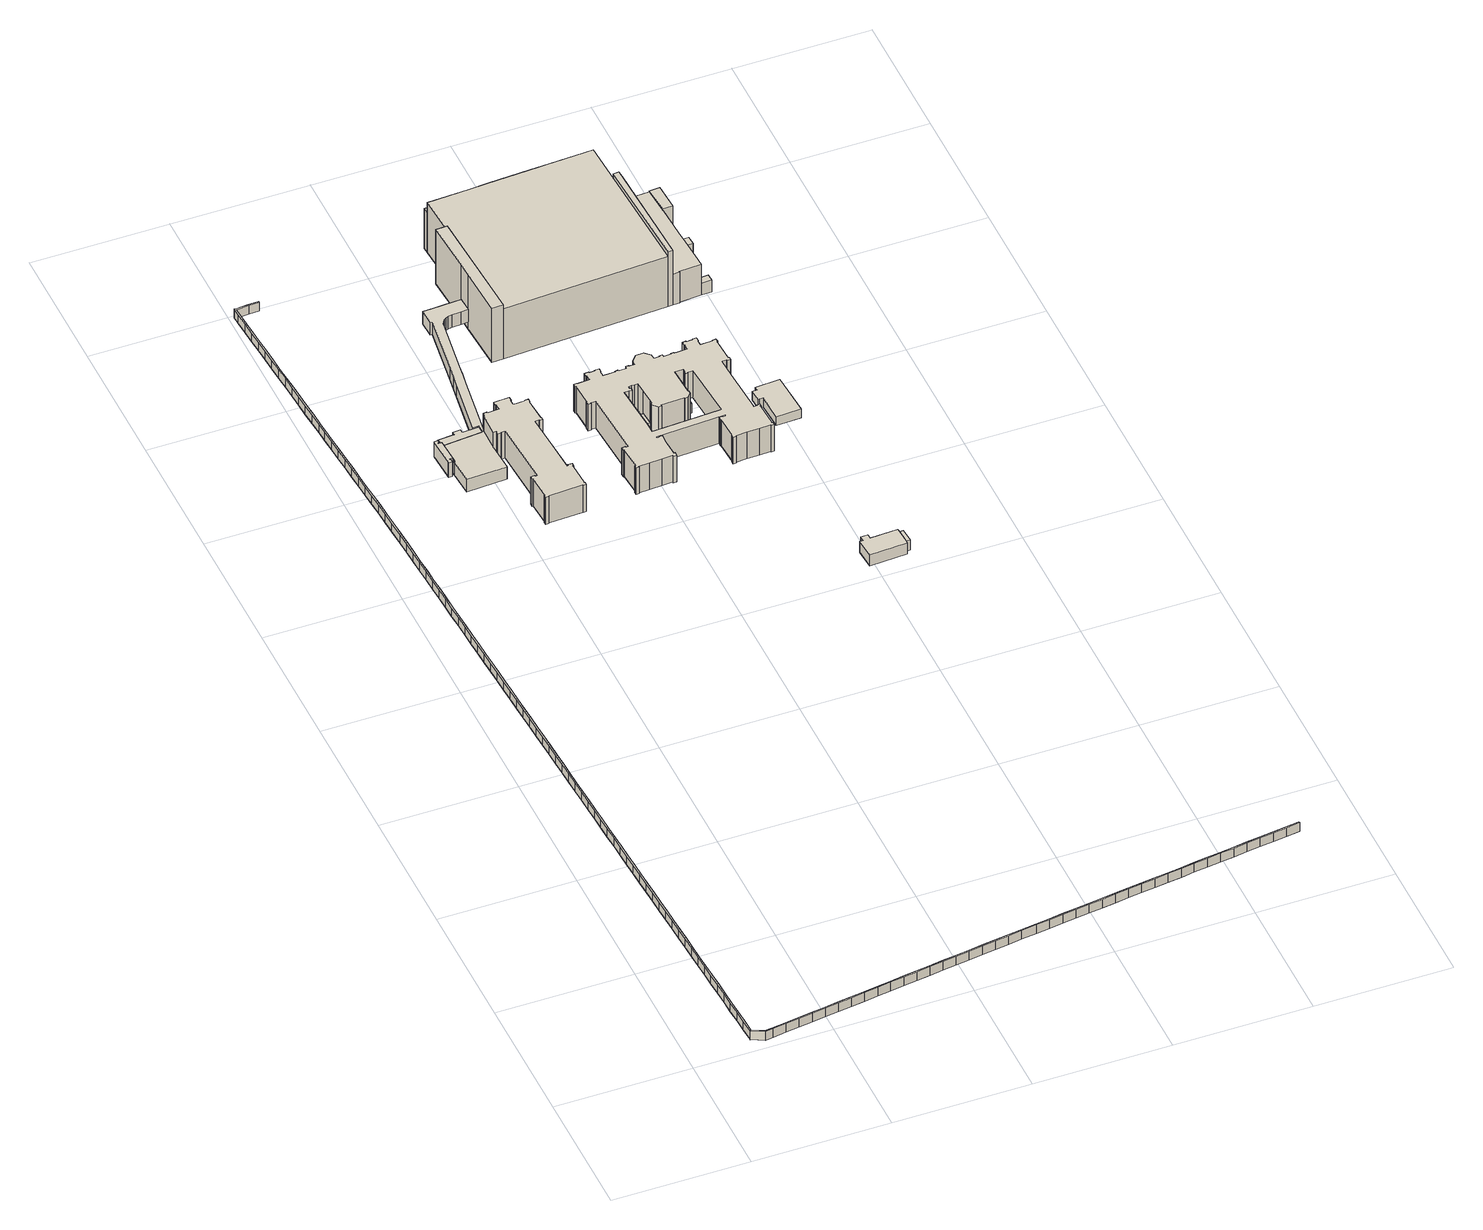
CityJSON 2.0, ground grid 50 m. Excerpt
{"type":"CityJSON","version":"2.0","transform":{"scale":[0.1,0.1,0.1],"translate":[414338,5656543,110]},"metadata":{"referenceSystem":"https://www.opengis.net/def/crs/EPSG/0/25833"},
"CityObjects":{
"building1":{"type":"Building","attributes":{"name":"Universitätsklinikum Carl Gustav Carus Dresden","Gemeindeschluessel":14612000,"Geometrietyp2DReferenz":"3000","function":"31001_3051","roofType":"9999"},"children":["building1-1","building1-2","building1-3"]},
"building1-1":{"type":"BuildingPart","attributes":{"Dachtyp_tdc":"tdcPolyFlatRoof","Dachneigung":0,"QualitaetDacherkennung":76,"Geometrietyp2DReferenz":"3000","measuredHeight":5.43,"roofType":"1000"},"parents":["building1"],"geometry":[{"type":"Solid","lod":"1","boundaries":[[[[0,1,2,3,4,5,6,7,8,9,10,11]],[[12,13,14,15,16,17,18,19,20,21,22,23]],[[11,13,12,0]],[[10,14,13,11]],[[9,15,14,10]],[[8,16,15,9]],[[7,17,16,8]],[[6,18,17,7]],[[5,19,18,6]],[[4,20,19,5]],[[3,21,20,4]],[[2,22,21,3]],[[1,23,22,2]],[[0,12,23,1]]]]}]},
"building1-2":{"type":"BuildingPart","attributes":{"Dachtyp_tdc":"tdcPolyFlatRoof","Dachneigung":0,"QualitaetDacherkennung":74,"Geometrietyp2DReferenz":"3000","measuredHeight":5.5,"roofType":"1000"},"parents":["building1"],"geometry":[{"type":"Solid","lod":"1","boundaries":[[[[24,25,26,27,28,29,30]],[[31,32,13,12,33,34,35]],[[30,32,31,24]],[[29,13,32,30]],[[28,12,13,29]],[[27,33,12,28]],[[26,34,33,27]],[[25,35,34,26]],[[24,31,35,25]]]]}]},
"building1-3":{"type":"BuildingPart","attributes":{"Dachtyp_tdc":"tdcPolyFlatRoof","Dachneigung":0,"QualitaetDacherkennung":5,"Geometrietyp2DReferenz":"3000","measuredHeight":6.52,"roofType":"1000"},"parents":["building1"],"geometry":[{"type":"Solid","lod":"1","boundaries":[[[[36,37,38,39,40,41,42,43,44,45,46,47,48,49,50]],[[51,52,53,54,55,56,57,58,59,60,61,62,63,14,32]],[[50,51,32,36]],[[49,52,51,50]],[[48,53,52,49]],[[47,54,53,48]],[[46,55,54,47]],[[45,56,55,46]],[[44,57,56,45]],[[43,58,57,44]],[[42,59,58,43]],[[41,60,59,42]],[[40,61,60,41]],[[39,62,61,40]],[[38,63,62,39]],[[37,14,63,38]],[[36,32,14,37]]]]}]},
"building2":{"type":"Building","attributes":{"name":"Universitätsklinikum Carl Gustav Carus Dresden","Dachtyp_tdc":"tdcFreeFormRoof","Gemeindeschluessel":14612000,"Dachneigung":44.27,"QualitaetDacherkennung":42,"Geometrietyp2DReferenz":"3000","measuredHeight":16.47,"function":"31001_3051","roofType":"5000"},"geometry":[{"type":"Solid","lod":"1","boundaries":[[[[64,65,66,67,68,69,70,71,72,73,74,75,76,77,78,79,80,81,82,83,84,85,86,87,88,89,90,91,92,93,94,95,96,97,98,99,100,101,102,103,104,105,106,107,108,109,110,111,112,113,114,115]],[[116,117,118,119,120,121,122,123,124,125,126,127,128,129,130,131,132,133,134,135,136,137,138,139,140,141,142,143,144,145,146,147,148,149,150,151,152,153,154,155,156,157,158,159,160,161,162,163,164,165,166,167]],[[115,117,116,64]],[[114,118,117,115]],[[113,119,118,114]],[[112,120,119,113]],[[111,121,120,112]],[[110,122,121,111]],[[109,123,122,110]],[[108,124,123,109]],[[107,125,124,108]],[[106,126,125,107]],[[105,127,126,106]],[[104,128,127,105]],[[103,129,128,104]],[[102,130,129,103]],[[101,131,130,102]],[[100,132,131,101]],[[99,133,132,100]],[[98,134,133,99]],[[97,135,134,98]],[[96,136,135,97]],[[95,137,136,96]],[[94,138,137,95]],[[93,139,138,94]],[[92,140,139,93]],[[91,141,140,92]],[[90,142,141,91]],[[89,143,142,90]],[[88,144,143,89]],[[87,145,144,88]],[[86,146,145,87]],[[85,147,146,86]],[[84,148,147,85]],[[83,149,148,84]],[[82,150,149,83]],[[81,151,150,82]],[[80,152,151,81]],[[79,153,152,80]],[[78,154,153,79]],[[77,155,154,78]],[[76,156,155,77]],[[75,157,156,76]],[[74,158,157,75]],[[73,159,158,74]],[[72,160,159,73]],[[71,161,160,72]],[[70,162,161,71]],[[69,163,162,70]],[[68,164,163,69]],[[67,165,164,68]],[[66,166,165,67]],[[65,167,166,66]],[[64,116,167,65]]]]}]},
"building3":{"type":"Building","attributes":{"name":"Universitätsklinikum Carl Gustav Carus Dresden","Dachtyp_tdc":"tdcPolyFlatRoof","Gemeindeschluessel":14612000,"Dachneigung":0,"QualitaetDacherkennung":81,"Geometrietyp2DReferenz":"3000","measuredHeight":5.57,"function":"31001_3051","roofType":"1000"},"geometry":[{"type":"Solid","lod":"1","boundaries":[[[[168,169,170,171,172,173,174,175,176,177,178,179,180,181,182,183,184,185,186,187,188,189,190,191,192,193,194]],[[195,196,197,198,199,200,201,202,203,204,205,206,207,208,209,210,211,212,213,214,215,216,217,218,219,220,221]],[[194,196,195,168]],[[193,197,196,194]],[[192,198,197,193]],[[191,199,198,192]],[[190,200,199,191]],[[189,201,200,190]],[[188,202,201,189]],[[187,203,202,188]],[[186,204,203,187]],[[185,205,204,186]],[[184,206,205,185]],[[183,207,206,184]],[[182,208,207,183]],[[181,209,208,182]],[[180,210,209,181]],[[179,211,210,180]],[[178,212,211,179]],[[177,213,212,178]],[[176,214,213,177]],[[175,215,214,176]],[[174,216,215,175]],[[173,217,216,174]],[[172,218,217,173]],[[171,219,218,172]],[[170,220,219,171]],[[169,221,220,170]],[[168,195,221,169]]]]}]},
"building4":{"type":"Building","attributes":{"Erfassungsdatum_Objekt":"2022-03-29","BodenHoehe":0,"gemHoehe":0,"BauwerkHoehe":3,"Gemeindeschluessel":"14612000","Geometrietyp2DReferenz":"3000","measuredHeight":3,"function":"51009_1700"},"geometry":[{"type":"Solid","lod":"1","boundaries":[[[[222,223,224,225,226,227,228,229,230,231,232,233,234,235,236,237,238,239,240,241,242,243,244,245,246,247,248,249,250,251,252,253,254,255,256,257,258,259,260,261,262,263,264,265,266,267,268,269,270,271,272,273,274,275,276,277,278,279,280,281,282,283,284,285,286,287,288,289,290,291,292,293,294,295,296,297,298,299,300,301,302,303,304,305,306,307,308,309,310,311,312,313,314,315,316,317,318,319,320,321,322,323,324,325,326,327,328,329,330,331,332,333,334,335,336,337,338,339,340,341,342,343,344,345,346,347,348,349,350,351,352,353,354,355,356,357,358,359,360,361,362,363,364,365,366,367,368,369,370,371,372,373,374,375,376,377,378,379,380,381,382,383,384,385,386,387,388,389,390,391,392,393,394,395,396,397,398,399,400,401]],[[310,309,402,403,404,405,406,407,408,409,410,411]],[[407,406,412,413,414,415,416,417,418,419,420,421,422,423,424,425,426,427,428,429,430,431,432,433,434,435,436,437,438,439,440,441,442,443,444,445,446,447,448,449,450,451,452,453,454,455,456,457,458,459,460,461,462,463,464,465,466,467,468,469,470,471,472,473,474,475]],[[476,477,478,479,480,481,482,483,484,485,486,487,488,489,490,491,492,493,494,495,496,497,498,499,500,501,502,503,504,505,506,507,508,509,510,511,512,513,514,515,516,517,518,519,520,521,522,523,524,525,526,527,528,529,530,531,532,533,534,535,536,537,538,539,540,541,542,543,544,545,546,547,548,549,550,551,552,553,554,555,556,557,558,559,560,561,562,563,564,565,566,567,568,569,570,571,572,573,574,575,576,577,578,579,580,581,582,583,584,585,586,587,588,589,590,591,592,593,594,595,596,597,598,599,600,601,602,603,604,605,606,607,608,609,610,611,612,613,614,615,616,617,618,619,620,621,622,623,624,625,626,627,628,629,630,631,632,633,634,635,636,637,638,639,640,641,642,643,644,645,646,647,648,649,650,651,652,653,654,655]],[[567,656,657,658,659,660,661,662,663,664,665,568]],[[660,666,667,668,669,670,671,672,673,674,675,676,677,678,679,680,681,682,683,684,685,686,687,688,689,690,691,692,693,694,695,696,697,698,699,700,701,702,703,704,705,706,707,708,709,710,711,712,713,714,715,716,717,718,719,720,721,722,723,724,725,726,727,728,729,661]],[[400,477,476,401]],[[399,478,477,400]],[[398,479,478,399]],[[397,480,479,398]],[[396,481,480,397]],[[395,482,481,396]],[[394,483,482,395]],[[393,484,483,394]],[[392,485,484,393]],[[391,486,485,392]],[[390,487,486,391]],[[389,488,487,390]],[[388,489,488,389]],[[387,490,489,388]],[[386,491,490,387]],[[385,492,491,386]],[[384,493,492,385]],[[383,494,493,384]],[[382,495,494,383]],[[381,496,495,382]],[[380,497,496,381]],[[379,498,497,380]],[[378,499,498,379]],[[377,500,499,378]],[[376,501,500,377]],[[375,502,501,376]],[[374,503,502,375]],[[373,504,503,374]],[[372,505,504,373]],[[371,506,505,372]],[[370,507,506,371]],[[369,508,507,370]],[[368,509,508,369]],[[367,510,509,368]],[[366,511,510,367]],[[365,512,511,366]],[[364,513,512,365]],[[363,514,513,364]],[[362,515,514,363]],[[361,516,515,362]],[[360,517,516,361]],[[359,518,517,360]],[[358,519,518,359]],[[357,520,519,358]],[[356,521,520,357]],[[355,522,521,356]],[[354,523,522,355]],[[353,524,523,354]],[[352,525,524,353]],[[351,526,525,352]],[[350,527,526,351]],[[349,528,527,350]],[[348,529,528,349]],[[347,530,529,348]],[[346,531,530,347]],[[345,532,531,346]],[[344,533,532,345]],[[343,534,533,344]],[[342,535,534,343]],[[341,536,535,342]],[[340,537,536,341]],[[339,538,537,340]],[[338,539,538,339]],[[337,540,539,338]],[[336,541,540,337]],[[335,542,541,336]],[[334,543,542,335]],[[333,544,543,334]],[[332,545,544,333]],[[331,546,545,332]],[[330,547,546,331]],[[329,548,547,330]],[[328,549,548,329]],[[327,550,549,328]],[[326,551,550,327]],[[325,552,551,326]],[[324,553,552,325]],[[323,554,553,324]],[[322,555,554,323]],[[321,556,555,322]],[[320,557,556,321]],[[319,558,557,320]],[[318,559,558,319]],[[317,560,559,318]],[[316,561,560,317]],[[315,562,561,316]],[[314,563,562,315]],[[313,564,563,314]],[[312,565,564,313]],[[311,566,565,312]],[[310,567,566,311]],[[308,569,568,309]],[[307,570,569,308]],[[306,571,570,307]],[[305,572,571,306]],[[304,573,572,305]],[[303,574,573,304]],[[302,575,574,303]],[[301,576,575,302]],[[300,577,576,301]],[[299,578,577,300]],[[298,579,578,299]],[[297,580,579,298]],[[296,581,580,297]],[[295,582,581,296]],[[294,583,582,295]],[[293,584,583,294]],[[292,585,584,293]],[[291,586,585,292]],[[290,587,586,291]],[[289,588,587,290]],[[288,589,588,289]],[[287,590,589,288]],[[286,591,590,287]],[[285,592,591,286]],[[284,593,592,285]],[[283,594,593,284]],[[282,595,594,283]],[[281,596,595,282]],[[280,597,596,281]],[[279,598,597,280]],[[278,599,598,279]],[[277,600,599,278]],[[276,601,600,277]],[[275,602,601,276]],[[274,603,602,275]],[[273,604,603,274]],[[272,605,604,273]],[[271,606,605,272]],[[270,607,606,271]],[[269,608,607,270]],[[268,609,608,269]],[[267,610,609,268]],[[266,611,610,267]],[[265,612,611,266]],[[264,613,612,265]],[[263,614,613,264]],[[262,615,614,263]],[[261,616,615,262]],[[260,617,616,261]],[[259,618,617,260]],[[258,619,618,259]],[[257,620,619,258]],[[256,621,620,257]],[[255,622,621,256]],[[254,623,622,255]],[[253,624,623,254]],[[252,625,624,253]],[[251,626,625,252]],[[250,627,626,251]],[[249,628,627,250]],[[248,629,628,249]],[[247,630,629,248]],[[246,631,630,247]],[[245,632,631,246]],[[244,633,632,245]],[[243,634,633,244]],[[242,635,634,243]],[[241,636,635,242]],[[240,637,636,241]],[[239,638,637,240]],[[238,639,638,239]],[[237,640,639,238]],[[236,641,640,237]],[[235,642,641,236]],[[234,643,642,235]],[[233,644,643,234]],[[232,645,644,233]],[[231,646,645,232]],[[230,647,646,231]],[[229,648,647,230]],[[228,649,648,229]],[[227,650,649,228]],[[226,651,650,227]],[[225,652,651,226]],[[224,653,652,225]],[[223,654,653,224]],[[222,655,654,223]],[[401,476,655,222]],[[411,656,567,310]],[[410,657,656,411]],[[409,658,657,410]],[[408,659,658,409]],[[407,660,659,408]],[[405,662,661,406]],[[404,663,662,405]],[[403,664,663,404]],[[402,665,664,403]],[[309,568,665,402]],[[475,666,660,407]],[[474,667,666,475]],[[473,668,667,474]],[[472,669,668,473]],[[471,670,669,472]],[[470,671,670,471]],[[469,672,671,470]],[[468,673,672,469]],[[467,674,673,468]],[[466,675,674,467]],[[465,676,675,466]],[[464,677,676,465]],[[463,678,677,464]],[[462,679,678,463]],[[461,680,679,462]],[[460,681,680,461]],[[459,682,681,460]],[[458,683,682,459]],[[457,684,683,458]],[[456,685,684,457]],[[455,686,685,456]],[[454,687,686,455]],[[453,688,687,454]],[[452,689,688,453]],[[451,690,689,452]],[[450,691,690,451]],[[449,692,691,450]],[[448,693,692,449]],[[447,694,693,448]],[[446,695,694,447]],[[445,696,695,446]],[[444,697,696,445]],[[443,698,697,444]],[[442,699,698,443]],[[441,700,699,442]],[[440,701,700,441]],[[439,702,701,440]],[[438,703,702,439]],[[437,704,703,438]],[[436,705,704,437]],[[435,706,705,436]],[[434,707,706,435]],[[433,708,707,434]],[[432,709,708,433]],[[431,710,709,432]],[[430,711,710,431]],[[429,712,711,430]],[[428,713,712,429]],[[427,714,713,428]],[[426,715,714,427]],[[425,716,715,426]],[[424,717,716,425]],[[423,718,717,424]],[[422,719,718,423]],[[421,720,719,422]],[[420,721,720,421]],[[419,722,721,420]],[[418,723,722,419]],[[417,724,723,418]],[[416,725,724,417]],[[415,726,725,416]],[[414,727,726,415]],[[413,728,727,414]],[[412,729,728,413]],[[406,661,729,412]]]]}]},
"building5":{"type":"Building","attributes":{"name":"Universitätsklinikum Carl Gustav Carus Dresden","Dachtyp_tdc":"tdcPolyFlatRoof","Gemeindeschluessel":14612000,"Dachneigung":17.55,"QualitaetDacherkennung":73,"Geometrietyp2DReferenz":"3000","measuredHeight":2.7,"function":"31001_3051","roofType":"2100"},"geometry":[{"type":"Solid","lod":"1","boundaries":[[[[730,731,732,733,734]],[[735,736,737,738,739]],[[734,736,735,730]],[[733,737,736,734]],[[732,738,737,733]],[[731,739,738,732]],[[730,735,739,731]]]]}]},
"building6":{"type":"Building","attributes":{"name":"Universitätsklinikum Carl Gustav Carus Dresden","Dachtyp_tdc":"tdcFreeFormRoof","Gemeindeschluessel":14612000,"Dachneigung":0,"QualitaetDacherkennung":0,"Geometrietyp2DReferenz":"3000","BezugspunktDach":"2000","measuredHeight":11.7,"function":"31001_3051"},"geometry":[{"type":"Solid","lod":"1","boundaries":[[[[740,741,742,743,744,745,746,747,748,749,750,751,752,753,754,755,756,757,758,759,760,761,762,763,764,765,766,767,768,769,770,771,772,773,774,775,776,777,778,779,780,781,782,783,784,785,786,787,788,789,790,791,792,793,794,795,796,797,798,799,800,801,802,803,804,805,806,807,808,809,810,811,812,813,814,815,816,817,818,819,820,821,822,823,824,825,826,827,828,829,830,831,832,833,834,835,836,837,838,839,840,841,842,843,844,845,846,847,848,849,850,851,852,853,854,855,856,857,858,859,860],[861,862,863,864,865,866,867,868,869,870,871,872,873,874,875,876,877,878,879,880,881,882,883,884,885,886,887,888,889,890,891,892,893,894,895,896,897,898,899]],[[900,901,902,903,904,905,906,907,908,909,910,911,912,913,914,915,916,917,918,919,920,921,922,923,924,925,926,927,928,929,930,931,932,933,934,935,936,937,938,939,940,941,942,943,944,945,946,947,948,949,950,951,952,953,954,955,956,957,958,959,960,961,962,963,964,965,966,967,968,969,970,971,972,973,974,975,976,977,978,979,980,981,982,983,984,985,986,987,988,989,990,991,992,993,994,995,996,997,998,999,1000,1001,1002,1003,1004,1005,1006,1007,1008,1009,1010,1011,1012,1013,1014,1015,1016,1017,1018,1019,1020],[1021,1022,1023,1024,1025,1026,1027,1028,1029,1030,1031,1032,1033,1034,1035,1036,1037,1038,1039,1040,1041,1042,1043,1044,1045,1046,1047,1048,738,737,1049,1050,1051,1052,1053,1054,1055,1056,1057]],[[860,901,900,740]],[[859,902,901,860]],[[858,903,902,859]],[[857,904,903,858]],[[856,905,904,857]],[[855,906,905,856]],[[854,907,906,855]],[[853,908,907,854]],[[852,909,908,853]],[[851,910,909,852]],[[850,911,910,851]],[[849,912,911,850]],[[848,913,912,849]],[[847,914,913,848]],[[846,915,914,847]],[[845,916,915,846]],[[844,917,916,845]],[[843,918,917,844]],[[842,919,918,843]],[[841,920,919,842]],[[840,921,920,841]],[[839,922,921,840]],[[838,923,922,839]],[[837,924,923,838]],[[836,925,924,837]],[[835,926,925,836]],[[834,927,926,835]],[[833,928,927,834]],[[832,929,928,833]],[[831,930,929,832]],[[830,931,930,831]],[[829,932,931,830]],[[828,933,932,829]],[[827,934,933,828]],[[826,935,934,827]],[[825,936,935,826]],[[824,937,936,825]],[[823,938,937,824]],[[822,939,938,823]],[[821,940,939,822]],[[820,941,940,821]],[[819,942,941,820]],[[818,943,942,819]],[[817,944,943,818]],[[816,945,944,817]],[[815,946,945,816]],[[814,947,946,815]],[[813,948,947,814]],[[812,949,948,813]],[[811,950,949,812]],[[810,951,950,811]],[[809,952,951,810]],[[808,953,952,809]],[[807,954,953,808]],[[806,955,954,807]],[[805,956,955,806]],[[804,957,956,805]],[[803,958,957,804]],[[802,959,958,803]],[[801,960,959,802]],[[800,961,960,801]],[[799,962,961,800]],[[798,963,962,799]],[[797,964,963,798]],[[796,965,964,797]],[[795,966,965,796]],[[794,967,966,795]],[[793,968,967,794]],[[792,969,968,793]],[[791,970,969,792]],[[790,971,970,791]],[[789,972,971,790]],[[788,973,972,789]],[[787,974,973,788]],[[786,975,974,787]],[[785,976,975,786]],[[784,977,976,785]],[[783,978,977,784]],[[782,979,978,783]],[[781,980,979,782]],[[780,981,980,781]],[[779,982,981,780]],[[778,983,982,779]],[[777,984,983,778]],[[776,985,984,777]],[[775,986,985,776]],[[774,987,986,775]],[[773,988,987,774]],[[772,989,988,773]],[[771,990,989,772]],[[770,991,990,771]],[[769,992,991,770]],[[768,993,992,769]],[[767,994,993,768]],[[766,995,994,767]],[[765,996,995,766]],[[764,997,996,765]],[[763,998,997,764]],[[762,999,998,763]],[[761,1000,999,762]],[[760,1001,1000,761]],[[759,1002,1001,760]],[[758,1003,1002,759]],[[757,1004,1003,758]],[[756,1005,1004,757]],[[755,1006,1005,756]],[[754,1007,1006,755]],[[753,1008,1007,754]],[[752,1009,1008,753]],[[751,1010,1009,752]],[[750,1011,1010,751]],[[749,1012,1011,750]],[[748,1013,1012,749]],[[747,1014,1013,748]],[[746,1015,1014,747]],[[745,1016,1015,746]],[[744,1017,1016,745]],[[743,1018,1017,744]],[[742,1019,1018,743]],[[741,1020,1019,742]],[[740,900,1020,741]],[[899,1022,1021,861]],[[898,1023,1022,899]],[[897,1024,1023,898]],[[896,1025,1024,897]],[[895,1026,1025,896]],[[894,1027,1026,895]],[[893,1028,1027,894]],[[892,1029,1028,893]],[[891,1030,1029,892]],[[890,1031,1030,891]],[[889,1032,1031,890]],[[888,1033,1032,889]],[[887,1034,1033,888]],[[886,1035,1034,887]],[[885,1036,1035,886]],[[884,1037,1036,885]],[[883,1038,1037,884]],[[882,1039,1038,883]],[[881,1040,1039,882]],[[880,1041,1040,881]],[[879,1042,1041,880]],[[878,1043,1042,879]],[[877,1044,1043,878]],[[876,1045,1044,877]],[[875,1046,1045,876]],[[874,1047,1046,875]],[[873,1048,1047,874]],[[872,738,1048,873]],[[871,737,738,872]],[[870,1049,737,871]],[[869,1050,1049,870]],[[868,1051,1050,869]],[[867,1052,1051,868]],[[866,1053,1052,867]],[[865,1054,1053,866]],[[864,1055,1054,865]],[[863,1056,1055,864]],[[862,1057,1056,863]],[[861,1021,1057,862]]]]}]},
"building7":{"type":"Building","attributes":{"name":"Universitätsklinikum Carl Gustav Carus Dresden","Dachtyp_tdc":"tdcFreeFormRoof","Gemeindeschluessel":14612000,"Dachneigung":50.74,"QualitaetDacherkennung":21,"Geometrietyp2DReferenz":"3000","measuredHeight":5.05,"function":"31001_3051","roofType":"5000"},"geometry":[{"type":"Solid","lod":"1","boundaries":[[[[1058,1059,1060,1061,1062]],[[1035,1063,1064,1065,1036]],[[1062,1063,1035,1058]],[[1061,1064,1063,1062]],[[1060,1065,1064,1061]],[[1059,1036,1065,1060]],[[1058,1035,1036,1059]]]]}]},
"building8":{"type":"Building","attributes":{"name":"Universitätsklinikum Carl Gustav Carus Dresden","Dachtyp_tdc":"tdcFreeFormRoof","Gemeindeschluessel":14612000,"Dachneigung":50.61,"QualitaetDacherkennung":21,"Geometrietyp2DReferenz":"3000","measuredHeight":6.24,"function":"31001_3051","roofType":"5000"},"geometry":[{"type":"Solid","lod":"1","boundaries":[[[[1066,1067,1068,1069]],[[1034,1070,1063,1035]],[[1069,1070,1034,1066]],[[1068,1063,1070,1069]],[[1067,1035,1063,1068]],[[1066,1034,1035,1067]]]]}]},
"building9":{"type":"Building","attributes":{"name":"Universitätsklinikum Carl Gustav Carus Dresden","Gemeindeschluessel":14612000,"Geometrietyp2DReferenz":"3000","function":"31001_3051","roofType":"9999"},"children":["building9-1","building9-2"]},
"building9-1":{"type":"BuildingPart","attributes":{"Dachtyp_tdc":"tdcPolyFlatRoof","Dachneigung":2.96,"QualitaetDacherkennung":79,"Geometrietyp2DReferenz":"3000","measuredHeight":5.17,"roofType":"2100"},"parents":["building9"],"geometry":[{"type":"Solid","lod":"1","boundaries":[[[[1071,1072,1073,1074,1075,1076,1077,1078,1079,1080]],[[1081,1082,1083,1084,1085,1086,1087,1088,1089,1090]],[[1080,1081,1090,1071]],[[1079,1082,1081,1080]],[[1078,1083,1082,1079]],[[1077,1084,1083,1078]],[[1076,1085,1084,1077]],[[1075,1086,1085,1076]],[[1074,1087,1086,1075]],[[1073,1088,1087,1074]],[[1072,1089,1088,1073]],[[1071,1090,1089,1072]]]]}]},
"building9-2":{"type":"BuildingPart","attributes":{"Dachtyp_tdc":"tdcPolyFlatRoof","Dachneigung":0,"QualitaetDacherkennung":83,"Geometrietyp2DReferenz":"3000","measuredHeight":4.65,"roofType":"1000"},"parents":["building9"],"geometry":[{"type":"Solid","lod":"1","boundaries":[[[[1091,1092,1093,1094]],[[1090,1095,1096,1081]],[[1093,1095,1090,1094]],[[1092,1096,1095,1093]],[[1091,1081,1096,1092]],[[1094,1090,1081,1091]]]]}]},
"building10":{"type":"Building","attributes":{"name":"Universitätsklinikum Carl Gustav Carus Dresden","Gemeindeschluessel":14612000,"Geometrietyp2DReferenz":"3000","function":"31001_3051","roofType":"9999"},"children":["building10-1","building10-2","building10-3","building10-4","building10-5","building10-6","building10-7","building10-8","building10-9","building10-10"]},
"building10-1":{"type":"BuildingPart","attributes":{"Dachtyp_tdc":"tdcHipAndGableRoof","Dachneigung":18.88,"QualitaetDacherkennung":12,"Geometrietyp2DReferenz":"3000","measuredHeight":15.49,"roofType":"5000"},"parents":["building10"],"geometry":[{"type":"Solid","lod":"1","boundaries":[[[[1097,1098,1099,1100]],[[1101,1102,1103,1104]],[[1100,1102,1101,1097]],[[1099,1103,1102,1100]],[[1098,1104,1103,1099]],[[1097,1101,1104,1098]]]]}]},
"building10-2":{"type":"BuildingPart","attributes":{"Dachtyp_tdc":"tdcPolyFlatRoof","Dachneigung":5.18,"QualitaetDacherkennung":62,"Geometrietyp2DReferenz":"3000","measuredHeight":17.77,"roofType":"2100"},"parents":["building10"],"geometry":[{"type":"Solid","lod":"1","boundaries":[[[[1105,1106,1107,1108]],[[1109,1110,1111,1112]],[[1108,1110,1109,1105]],[[1107,1111,1110,1108]],[[1106,1112,1111,1107]],[[1105,1109,1112,1106]]]]}]},
"building10-3":{"type":"BuildingPart","attributes":{"Dachtyp_tdc":"tdcPolyFlatRoof","Dachneigung":0,"QualitaetDacherkennung":54,"Geometrietyp2DReferenz":"3000","measuredHeight":23.85,"roofType":"1000"},"parents":["building10"],"geometry":[{"type":"Solid","lod":"1","boundaries":[[[[1113,1114,1115,1116,1117,1118]],[[1119,1120,1121,1122,1123,1124]],[[1118,1120,1119,1113]],[[1117,1121,1120,1118]],[[1116,1122,1121,1117]],[[1115,1123,1122,1116]],[[1114,1124,1123,1115]],[[1113,1119,1124,1114]]]]}]},
"building10-4":{"type":"BuildingPart","attributes":{"Dachtyp_tdc":"tdcPolyFlatRoof","Dachneigung":0,"QualitaetDacherkennung":62,"Geometrietyp2DReferenz":"3000","measuredHeight":23.98,"roofType":"1000"},"parents":["building10"],"geometry":[{"type":"Solid","lod":"1","boundaries":[[[[1125,1126,1127,1128,1129]],[[1130,1131,1132,1133,1134]],[[1129,1131,1130,1125]],[[1128,1132,1131,1129]],[[1127,1133,1132,1128]],[[1126,1134,1133,1127]],[[1125,1130,1134,1126]]]]}]},
"building10-5":{"type":"BuildingPart","attributes":{"Dachtyp_tdc":"tdcGableRoof","Dachneigung":13.92,"QualitaetDacherkennung":10,"Geometrietyp2DReferenz":"3000","measuredHeight":26.72,"roofType":"3100"},"parents":["building10"],"geometry":[{"type":"Solid","lod":"1","boundaries":[[[[1135,1136,1137,1138,1139,1140,1141,1142,1143,1144,1145,1146]],[[1147,1111,1110,1148,1149,1130,1150,1134,1119,1151,1124,1152]],[[1146,1111,1147,1135]],[[1145,1110,1111,1146]],[[1144,1148,1110,1145]],[[1143,1149,1148,1144]],[[1142,1130,1149,1143]],[[1141,1150,1130,1142]],[[1140,1134,1150,1141]],[[1139,1119,1134,1140]],[[1138,1151,1119,1139]],[[1137,1124,1151,1138]],[[1136,1152,1124,1137]],[[1135,1147,1152,1136]]]]}]},
"building10-6":{"type":"BuildingPart","attributes":{"Dachtyp_tdc":"tdcPolyFlatRoof","Dachneigung":5.65,"QualitaetDacherkennung":66,"Geometrietyp2DReferenz":"3000","measuredHeight":17.74,"roofType":"2100"},"parents":["building10"],"geometry":[{"type":"Solid","lod":"1","boundaries":[[[[1153,1154,1155,1156]],[[1157,1147,1152,1158]],[[1156,1147,1157,1153]],[[1155,1152,1147,1156]],[[1154,1158,1152,1155]],[[1153,1157,1158,1154]]]]}]},
"building10-7":{"type":"BuildingPart","attributes":{"Dachtyp_tdc":"tdcPolyFlatRoof","Dachneigung":5.84,"QualitaetDacherkennung":71,"Geometrietyp2DReferenz":"3000","measuredHeight":17.76,"roofType":"2100"},"parents":["building10"],"geometry":[{"type":"Solid","lod":"1","boundaries":[[[[1159,1160,1161,1162]],[[1148,1163,1164,1149]],[[1161,1148,1149,1162]],[[1160,1163,1148,1161]],[[1159,1164,1163,1160]],[[1162,1149,1164,1159]]]]}]},
"building10-8":{"type":"BuildingPart","attributes":{"Dachtyp_tdc":"tdcPolyFlatRoof","Dachneigung":0,"QualitaetDacherkennung":0,"Geometrietyp2DReferenz":"3000","measuredHeight":9.85,"roofType":"9999"},"parents":["building10"],"geometry":[{"type":"Solid","lod":"1","boundaries":[[[[1165,1166,1167,1168]],[[1169,1170,1171,1172]],[[1167,1170,1169,1168]],[[1166,1171,1170,1167]],[[1165,1172,1171,1166]],[[1168,1169,1172,1165]]]]}]},
"building10-9":{"type":"BuildingPart","attributes":{"Dachtyp_tdc":"tdcFreeFormRoof","Dachneigung":22.28,"QualitaetDacherkennung":10,"Geometrietyp2DReferenz":"3000","measuredHeight":14.59,"roofType":"5000"},"parents":["building10"],"geometry":[{"type":"Solid","lod":"1","boundaries":[[[[1173,1174,1175,1176,1177,1178,1179,1180,1181,1182,1183,1184]],[[1103,1102,1169,1172,1185,1186,1187,1188,1133,1189,1132,1190]],[[1184,1102,1103,1173]],[[1183,1169,1102,1184]],[[1182,1172,1169,1183]],[[1181,1185,1172,1182]],[[1180,1186,1185,1181]],[[1179,1187,1186,1180]],[[1178,1188,1187,1179]],[[1177,1133,1188,1178]],[[1176,1189,1133,1177]],[[1175,1132,1189,1176]],[[1174,1190,1132,1175]],[[1173,1103,1190,1174]]]]}]},
"building10-10":{"type":"BuildingPart","attributes":{"Dachtyp_tdc":"tdcFreeFormRoof","Dachneigung":41.91,"QualitaetDacherkennung":17,"Geometrietyp2DReferenz":"3000","measuredHeight":5.85,"roofType":"5000"},"parents":["building10"],"geometry":[{"type":"Solid","lod":"1","boundaries":[[[[1191,1192,1193,1194]],[[1185,1195,1196,1186]],[[1194,1195,1185,1191]],[[1193,1196,1195,1194]],[[1192,1186,1196,1193]],[[1191,1185,1186,1192]]]]}]},
"building11":{"type":"Building","attributes":{"name":"Universitätsklinikum Carl Gustav Carus Dresden","Dachtyp_tdc":"tdcPolyFlatRoof","Gemeindeschluessel":14612000,"Dachneigung":0,"QualitaetDacherkennung":86,"Geometrietyp2DReferenz":"3000","measuredHeight":3.85,"function":"31001_3051","roofType":"1000"},"geometry":[{"type":"Solid","lod":"1","boundaries":[[[[1197,1198,1199,1200,1201,1202,1203,1204,1205]],[[1206,1207,1208,1209,1210,1211,1212,1213,1214]],[[1205,1207,1206,1197]],[[1204,1208,1207,1205]],[[1203,1209,1208,1204]],[[1202,1210,1209,1203]],[[1201,1211,1210,1202]],[[1200,1212,1211,1201]],[[1199,1213,1212,1200]],[[1198,1214,1213,1199]],[[1197,1206,1214,1198]]]]}]}
},
"vertices":[
[522,3075,85],[521,3102,85],[518,3102,85],[515,3102,85],[500,3101,85],[461,3099,85],[460,3113,85],[432,3111,85],[433,3098,85],[373,3094,85],[375,3067,85],[375,3062,85],[522,3075,31],[375,3062,31],[375,3067,31],[373,3094,31],[433,3098,31],[432,3111,31],[460,3113,31],[461,3099,31],[500,3101,31],[515,3102,31],[518,3102,31],[521,3102,31],
[385,2877,86],[532,2885,86],[527,2990,86],[528,3076,86],[522,3075,86],[375,3062,86],[380,2967,86],[385,2877,31],[380,2967,31],[528,3076,31],[527,2990,31],[532,2885,31],
[380,2967,96],[375,3067,96],[363,3067,96],[363,3069,96],[366,3069,96],[366,3081,96],[353,3080,96],[353,3077,96],[358,2970,96],[358,2966,96],[371,2966,96],[371,2978,96],[368,2978,96],[368,2981,96],[379,2982,96],[379,2982,31],[368,2981,31],[368,2978,31],[371,2978,31],[371,2966,31],[358,2966,31],[358,2970,31],[353,3077,31],[353,3080,31],[366,3081,31],[366,3069,31],[363,3069,31],[363,3067,31],
[638,3114,153],[641,3114,153],[640,3129,153],[585,3126,153],[585,3110,153],[587,3110,153],[589,3089,153],[545,3086,153],[545,3090,153],[531,3089,153],[531,3076,153],[528,3076,153],[527,2990,153],[537,2990,153],[537,2977,153],[549,2978,153],[549,2981,153],[565,2982,153],[578,2738,153],[571,2738,153],[571,2742,153],[556,2741,153],[556,2728,153],[560,2728,153],[565,2640,153],[563,2640,153],[563,2628,153],[575,2629,153],[575,2631,153],[699,2637,153],[699,2635,153],[711,2636,153],[711,2647,153],[709,2647,153],[705,2736,153],[707,2736,153],[707,2749,153],[692,2749,153],[692,2744,153],[687,2744,153],[674,2988,153],[689,2989,153],[689,2985,153],[701,2985,153],[700,2998,153],[698,2998,153],[693,3084,153],[696,3084,153],[695,3097,153],[682,3096,153],[682,3094,153],[639,3092,153],[638,3114,33],[639,3092,33],[682,3094,33],[682,3096,33],[695,3097,33],[696,3084,33],[693,3084,33],[698,2998,33],[700,2998,33],[701,2985,33],[689,2985,33],[689,2989,33],[674,2988,33],[687,2744,33],[692,2744,33],[692,2749,33],[707,2749,33],[707,2736,33],[705,2736,33],[709,2647,33],[711,2647,33],[711,2636,33],[699,2635,33],[699,2637,33],[575,2631,33],[575,2629,33],[563,2628,33],[563,2640,33],[565,2640,33],[560,2728,33],[556,2728,33],[556,2741,33],[571,2742,33],[571,2738,33],[578,2738,33],[565,2982,33],[549,2981,33],[549,2978,33],[537,2977,33],[537,2990,33],[527,2990,33],[528,3076,33],[531,3076,33],[531,3089,33],[545,3090,33],[545,3086,33],[589,3089,33],[587,3110,33],[585,3110,33],[585,3126,33],[640,3129,33],[641,3114,33],
[648,3642,90],[682,3643,90],[709,3645,90],[706,3700,90],[677,3698,90],[647,3697,90],[614,3695,90],[566,3693,90],[569,3635,90],[576,3635,90],[543,3401,90],[536,3355,90],[531,3314,90],[500,3101,90],[515,3102,90],[518,3102,90],[521,3102,90],[522,3075,90],[528,3076,90],[562,3312,90],[569,3357,90],[574,3397,90],[605,3609,90],[610,3619,90],[616,3627,90],[625,3634,90],[635,3639,90],[648,3642,35],[635,3639,35],[625,3634,35],[616,3627,35],[610,3619,35],[605,3609,35],[574,3397,35],[569,3357,35],[562,3312,35],[528,3076,35],[522,3075,35],[521,3102,35],[518,3102,35],[515,3102,35],[500,3101,35],[531,3314,35],[536,3355,35],[543,3401,35],[576,3635,35],[569,3635,35],[566,3693,35],[614,3695,35],[647,3697,35],[677,3698,35],[706,3700,35],[709,3645,35],[682,3643,35],
[8,3961,67],[8,3960,67],[10,3933,67],[13,3883,67],[16,3833,67],[20,3783,67],[23,3734,67],[26,3684,67],[29,3634,67],[33,3584,67],[36,3534,67],[39,3484,67],[42,3434,67],[46,3384,67],[49,3334,67],[52,3291,67],[55,3241,67],[58,3191,67],[62,3141,67],[65,3091,67],[68,3041,67],[71,2992,67],[75,2942,67],[78,2892,67],[81,2842,67],[84,2792,67],[87,2729,67],[90,2679,67],[92,2629,67],[94,2579,67],[97,2529,67],[99,2479,67],[102,2429,67],[104,2379,67],[106,2329,67],[109,2279,67],[111,2229,67],[113,2179,67],[116,2130,67],[118,2080,67],[121,2030,67],[123,1980,67],[125,1930,67],[128,1880,67],[130,1830,67],[132,1780,67],[135,1730,67],[137,1680,67],[140,1630,67],[142,1580,67],[144,1530,67],[147,1480,67],[149,1430,67],[151,1380,67],[154,1330,67],[156,1280,67],[159,1231,67],[161,1181,67],[163,1131,67],[166,1081,67],[168,1031,67],[170,981,67],[173,931,67],[175,881,67],[178,831,67],[180,781,67],[182,731,67],[185,681,67],[187,631,67],[189,581,67],[192,531,67],[194,481,67],[196,431,67],[199,381,67],[201,332,67],[204,282,67],[206,232,67],[208,182,67],[211,132,67],[213,82,67],[216,31,67],[215,30,67],[216,30,67],[262,8,67],[290,12,67],[339,19,67],[389,26,67],[438,33,67],[437,38,67],[388,31,67],[338,24,67],[289,17,67],[263,13,67],[220,34,67],[218,82,67],[216,132,67],[213,182,67],[211,232,67],[209,282,67],[206,332,67],[204,382,67],[201,432,67],[199,482,67],[197,532,67],[194,581,67],[192,631,67],[190,681,67],[187,731,67],[185,781,67],[182,831,67],[180,881,67],[178,931,67],[175,981,67],[173,1031,67],[171,1081,67],[168,1131,67],[166,1181,67],[163,1231,67],[161,1281,67],[159,1331,67],[156,1381,67],[154,1431,67],[152,1480,67],[149,1530,67],[147,1580,67],[145,1630,67],[142,1680,67],[140,1730,67],[137,1780,67],[135,1830,67],[133,1880,67],[130,1930,67],[128,1980,67],[126,2030,67],[123,2080,67],[121,2130,67],[118,2180,67],[116,2230,67],[114,2280,67],[111,2330,67],[109,2379,67],[107,2429,67],[104,2479,67],[102,2529,67],[99,2579,67],[97,2629,67],[95,2679,67],[92,2729,67],[89,2792,67],[86,2842,67],[83,2892,67],[80,2942,67],[76,2992,67],[73,3042,67],[70,3092,67],[67,3142,67],[63,3191,67],[60,3241,67],[57,3291,67],[54,3335,67],[51,3385,67],[47,3435,67],[44,3484,67],[41,3534,67],[38,3584,67],[34,3634,67],[31,3684,67],[28,3734,67],[25,3784,67],[21,3834,67],[18,3884,67],[15,3933,67],[13,3960,67],[61,3963,67],[97,3964,67],[97,3969,67],[60,3968,67],[13,3965,67],[12,3965,67],[8,3965,67],[488,40,67],[537,47,67],[587,54,67],[636,61,67],[686,68,67],[685,73,67],[635,66,67],[586,59,67],[536,52,67],[487,45,67],[735,76,67],[785,83,67],[834,90,67],[884,97,67],[933,104,67],[983,111,67],[1032,118,67],[1082,125,67],[1131,132,67],[1181,139,67],[1230,146,67],[1287,154,67],[1336,160,67],[1386,167,67],[1436,174,67],[1485,180,67],[1535,187,67],[1584,194,67],[1634,201,67],[1683,207,67],[1733,214,67],[1782,221,67],[1832,227,67],[1881,234,67],[1931,241,67],[1981,248,67],[2030,254,67],[2080,261,67],[2129,268,67],[2179,274,67],[2228,281,67],[2278,288,67],[2277,293,67],[2228,286,67],[2178,279,67],[2129,273,67],[2079,266,67],[2029,259,67],[1980,252,67],[1930,246,67],[1881,239,67],[1831,232,67],[1782,226,67],[1732,219,67],[1683,212,67],[1633,206,67],[1584,199,67],[1534,192,67],[1484,185,67],[1435,179,67],[1385,172,67],[1336,165,67],[1286,159,67],[1229,151,67],[1180,144,67],[1130,137,67],[1081,130,67],[1031,123,67],[982,116,67],[932,109,67],[883,102,67],[833,95,67],[784,88,67],[734,80,67],[8,3965,29],[12,3965,29],[13,3965,29],[60,3968,29],[97,3969,29],[97,3964,29],[61,3963,29],[13,3960,29],[15,3933,29],[18,3884,29],[21,3834,29],[25,3784,29],[28,3734,29],[31,3684,29],[34,3634,29],[38,3584,29],[41,3534,29],[44,3484,29],[47,3435,29],[51,3385,29],[54,3335,29],[57,3291,29],[60,3241,29],[63,3191,29],[67,3142,29],[70,3092,29],[73,3042,29],[76,2992,29],[80,2942,29],[83,2892,29],[86,2842,29],[89,2792,29],[92,2729,29],[95,2679,29],[97,2629,29],[99,2579,29],[102,2529,29],[104,2479,29],[107,2429,29],[109,2379,29],[111,2330,29],[114,2280,29],[116,2230,29],[118,2180,29],[121,2130,29],[123,2080,29],[126,2030,29],[128,1980,29],[130,1930,29],[133,1880,29],[135,1830,29],[137,1780,29],[140,1730,29],[142,1680,29],[145,1630,29],[147,1580,29],[149,1530,29],[152,1480,29],[154,1431,29],[156,1381,29],[159,1331,29],[161,1281,29],[163,1231,29],[166,1181,29],[168,1131,29],[171,1081,29],[173,1031,29],[175,981,29],[178,931,29],[180,881,29],[182,831,29],[185,781,29],[187,731,29],[190,681,29],[192,631,29],[194,581,29],[197,532,29],[199,482,29],[201,432,29],[204,382,29],[206,332,29],[209,282,29],[211,232,29],[213,182,29],[216,132,29],[218,82,29],[220,34,29],[263,13,29],[289,17,29],[338,24,29],[388,31,29],[437,38,29],[438,33,29],[389,26,29],[339,19,29],[290,12,29],[262,8,29],[216,30,29],[215,30,29],[216,31,29],[213,82,29],[211,132,29],[208,182,29],[206,232,29],[204,282,29],[201,332,29],[199,381,29],[196,431,29],[194,481,29],[192,531,29],[189,581,29],[187,631,29],[185,681,29],[182,731,29],[180,781,29],[178,831,29],[175,881,29],[173,931,29],[170,981,29],[168,1031,29],[166,1081,29],[163,1131,29],[161,1181,29],[159,1231,29],[156,1280,29],[154,1330,29],[151,1380,29],[149,1430,29],[147,1480,29],[144,1530,29],[142,1580,29],[140,1630,29],[137,1680,29],[135,1730,29],[132,1780,29],[130,1830,29],[128,1880,29],[125,1930,29],[123,1980,29],[121,2030,29],[118,2080,29],[116,2130,29],[113,2179,29],[111,2229,29],[109,2279,29],[106,2329,29],[104,2379,29],[102,2429,29],[99,2479,29],[97,2529,29],[94,2579,29],[92,2629,29],[90,2679,29],[87,2729,29],[84,2792,29],[81,2842,29],[78,2892,29],[75,2942,29],[71,2992,29],[68,3041,29],[65,3091,29],[62,3141,29],[58,3191,29],[55,3241,29],[52,3291,29],[49,3334,29],[46,3384,29],[42,3434,29],[39,3484,29],[36,3534,29],[33,3584,29],[29,3634,29],[26,3684,29],[23,3734,29],[20,3783,29],[16,3833,29],[13,3883,29],[10,3933,29],[8,3960,29],[8,3961,29],[487,45,29],[536,52,29],[586,59,29],[635,66,29],[685,73,29],[686,68,29],[636,61,29],[587,54,29],[537,47,29],[488,40,29],[734,80,29],[784,88,29],[833,95,29],[883,102,29],[932,109,29],[982,116,29],[1031,123,29],[1081,130,29],[1130,137,29],[1180,144,29],[1229,151,29],[1286,159,29],[1336,165,29],[1385,172,29],[1435,179,29],[1484,185,29],[1534,192,29],[1584,199,29],[1633,206,29],[1683,212,29],[1732,219,29],[1782,226,29],[1831,232,29],[1881,239,29],[1930,246,29],[1980,252,29],[2029,259,29],[2079,266,29],[2129,273,29],[2178,279,29],[2228,286,29],[2277,293,29],[2278,288,29],[2228,281,29],[2179,274,29],[2129,268,29],[2080,261,29],[2030,254,29],[1981,248,29],[1931,241,29],[1881,234,29],[1832,227,29],[1782,221,29],[1733,214,29],[1683,207,29],[1634,201,29],[1584,194,29],[1535,187,29],[1485,180,29],[1436,174,29],[1386,167,29],[1336,160,29],[1287,154,29],[1230,146,29],[1181,139,29],[1131,132,29],[1082,125,29],[1032,118,29],[983,111,29],[933,104,29],[884,97,29],[834,90,29],[785,83,29],[735,76,29],
[1048,2970,56],[1050,2935,56],[1062,2935,56],[1059,2986,56],[1047,2985,56],[1048,2970,37],[1047,2985,37],[1059,2986,37],[1062,2935,37],[1050,2935,37],
[861,3106,154],[862,3094,154],[865,3094,154],[869,3012,154],[866,3012,154],[867,2995,154],[878,2996,154],[877,2999,154],[895,3000,154],[909,2755,154],[900,2755,154],[900,2758,154],[887,2757,154],[888,2743,154],[891,2743,154],[896,2659,154],[892,2658,154],[893,2646,154],[904,2647,154],[903,2650,154],[943,2652,154],[989,2655,154],[1027,2657,154],[1027,2653,154],[1040,2654,154],[1040,2668,154],[1035,2667,154],[1032,2728,154],[1032,2736,154],[1034,2753,154],[1033,2762,154],[1022,2761,154],[1022,2759,154],[1013,2758,154],[1013,2763,154],[1263,2776,154],[1263,2772,154],[1251,2772,154],[1251,2774,154],[1241,2774,154],[1242,2762,154],[1243,2762,154],[1248,2677,154],[1246,2677,154],[1246,2664,154],[1256,2664,154],[1256,2668,154],[1298,2670,154],[1343,2672,154],[1383,2674,154],[1383,2671,154],[1395,2672,154],[1394,2683,154],[1391,2683,154],[1387,2773,154],[1390,2773,154],[1389,2783,154],[1378,2782,154],[1378,2780,154],[1366,2779,154],[1363,2848,154],[1357,2953,154],[1354,3024,154],[1371,3025,154],[1372,3021,154],[1384,3022,154],[1384,3033,154],[1380,3033,154],[1376,3122,154],[1379,3122,154],[1378,3133,154],[1365,3132,154],[1365,3130,154],[1320,3128,154],[1319,3149,154],[1322,3149,154],[1321,3164,154],[1307,3163,154],[1307,3160,154],[1282,3159,154],[1282,3162,154],[1269,3161,154],[1270,3146,154],[1272,3146,154],[1273,3125,154],[1225,3122,154],[1225,3125,154],[1214,3125,154],[1214,3122,154],[1186,3120,154],[1186,3129,154],[1174,3128,154],[1174,3125,154],[1153,3124,154],[1152,3142,154],[1132,3161,154],[1103,3160,154],[1084,3138,154],[1084,3120,154],[1063,3120,154],[1063,3122,154],[1052,3122,154],[1052,3113,154],[1022,3112,154],[1022,3115,154],[1010,3114,154],[1010,3111,154],[966,3109,154],[965,3130,154],[967,3130,154],[967,3145,154],[949,3144,154],[950,3141,154],[930,3140,154],[929,3143,154],[913,3142,154],[914,3127,154],[917,3128,154],[918,3108,154],[872,3105,154],[872,3107,154],[1000,3006,154],[1017,3007,154],[1017,3005,154],[1028,3005,154],[1028,3017,154],[1024,3017,154],[1023,3026,154],[1035,3027,154],[1045,3027,154],[1057,3028,154],[1059,2986,154],[1062,2935,154],[1062,2923,154],[1059,2923,154],[1059,2914,154],[1077,2897,154],[1088,2898,154],[1088,2901,154],[1172,2906,154],[1173,2903,154],[1184,2904,154],[1199,2920,154],[1198,2931,154],[1196,2931,154],[1195,2946,154],[1194,2963,154],[1193,2982,154],[1190,3035,154],[1222,3036,154],[1223,3026,154],[1220,3025,154],[1220,3014,154],[1229,3014,154],[1229,3017,154],[1248,3018,154],[1261,2806,154],[1011,2793,154],[1010,2830,154],[1004,2934,154],[861,3106,37],[872,3107,37],[872,3105,37],[918,3108,37],[917,3128,37],[914,3127,37],[913,3142,37],[929,3143,37],[930,3140,37],[950,3141,37],[949,3144,37],[967,3145,37],[967,3130,37],[965,3130,37],[966,3109,37],[1010,3111,37],[1010,3114,37],[1022,3115,37],[1022,3112,37],[1052,3113,37],[1052,3122,37],[1063,3122,37],[1063,3120,37],[1084,3120,37],[1084,3138,37],[1103,3160,37],[1132,3161,37],[1152,3142,37],[1153,3124,37],[1174,3125,37],[1174,3128,37],[1186,3129,37],[1186,3120,37],[1214,3122,37],[1214,3125,37],[1225,3125,37],[1225,3122,37],[1273,3125,37],[1272,3146,37],[1270,3146,37],[1269,3161,37],[1282,3162,37],[1282,3159,37],[1307,3160,37],[1307,3163,37],[1321,3164,37],[1322,3149,37],[1319,3149,37],[1320,3128,37],[1365,3130,37],[1365,3132,37],[1378,3133,37],[1379,3122,37],[1376,3122,37],[1380,3033,37],[1384,3033,37],[1384,3022,37],[1372,3021,37],[1371,3025,37],[1354,3024,37],[1357,2953,37],[1363,2848,37],[1366,2779,37],[1378,2780,37],[1378,2782,37],[1389,2783,37],[1390,2773,37],[1387,2773,37],[1391,2683,37],[1394,2683,37],[1395,2672,37],[1383,2671,37],[1383,2674,37],[1343,2672,37],[1298,2670,37],[1256,2668,37],[1256,2664,37],[1246,2664,37],[1246,2677,37],[1248,2677,37],[1243,2762,37],[1242,2762,37],[1241,2774,37],[1251,2774,37],[1251,2772,37],[1263,2772,37],[1263,2776,37],[1013,2763,37],[1013,2758,37],[1022,2759,37],[1022,2761,37],[1033,2762,37],[1034,2753,37],[1032,2736,37],[1032,2728,37],[1035,2667,37],[1040,2668,37],[1040,2654,37],[1027,2653,37],[1027,2657,37],[989,2655,37],[943,2652,37],[903,2650,37],[904,2647,37],[893,2646,37],[892,2658,37],[896,2659,37],[891,2743,37],[888,2743,37],[887,2757,37],[900,2758,37],[900,2755,37],[909,2755,37],[895,3000,37],[877,2999,37],[878,2996,37],[867,2995,37],[866,3012,37],[869,3012,37],[865,3094,37],[862,3094,37],[1000,3006,37],[1004,2934,37],[1010,2830,37],[1011,2793,37],[1261,2806,37],[1248,3018,37],[1229,3017,37],[1229,3014,37],[1220,3014,37],[1220,3025,37],[1223,3026,37],[1222,3036,37],[1190,3035,37],[1193,2982,37],[1194,2963,37],[1195,2946,37],[1196,2931,37],[1198,2931,37],[1199,2920,37],[1184,2904,37],[1173,2903,37],[1172,2906,37],[1088,2901,37],[1088,2898,37],[1077,2897,37],[1059,2914,37],[1059,2923,37],[1062,2923,37],[1057,3028,37],[1045,3027,37],[1035,3027,37],[1023,3026,37],[1024,3017,37],[1028,3017,37],[1028,3005,37],[1017,3005,37],[1017,3007,37],
[1194,2963,79],[1195,2946,79],[1215,2947,79],[1214,2964,79],[1208,2963,79],[1208,2963,37],[1214,2964,37],[1215,2947,37],
[1193,2982,95],[1194,2963,95],[1208,2963,95],[1207,2983,95],[1207,2983,37],
[1603,2102,83],[1602,2112,83],[1502,2107,83],[1501,2125,83],[1476,2124,83],[1477,2105,83],[1465,2105,83],[1469,2031,83],[1606,2039,83],[1606,2051,83],[1606,2051,34],[1606,2039,34],[1469,2031,34],[1465,2105,34],[1477,2105,34],[1476,2124,34],[1501,2125,34],[1502,2107,34],[1602,2112,34],[1603,2102,34],
[1606,2051,80],[1622,2052,80],[1619,2103,80],[1603,2102,80],[1619,2103,34],[1622,2052,34],
[1503,3806,142],[1498,3906,142],[1460,3904,142],[1466,3804,142],[1503,3806,3],[1466,3804,3],[1460,3904,3],[1498,3906,3],
[1104,4089,180],[950,4081,180],[951,4058,180],[1106,4066,180],[1104,4089,3],[1106,4066,3],[951,4058,3],[950,4081,3],
[759,3466,242],[737,3895,242],[696,3893,242],[706,3700,242],[709,3645,242],[718,3464,242],[759,3466,3],[718,3464,3],[709,3645,3],[706,3700,3],[696,3893,3],[737,3895,3],
[1340,3923,243],[1359,3498,243],[1376,3499,243],[1361,3899,243],[1360,3924,243],[1340,3923,3],[1360,3924,3],[1361,3899,3],[1376,3499,3],[1359,3498,3],
[881,4054,223],[729,4046,223],[737,3895,223],[748,3668,223],[759,3466,223],[1359,3498,223],[1350,3700,223],[1340,3923,223],[1333,4078,223],[1176,4070,223],[1106,4066,223],[951,4058,223],[881,4054,3],[1176,4070,3],[1333,4078,3],[1350,3700,3],[748,3668,3],[729,4046,3],
[880,4077,179],[727,4069,179],[729,4046,179],[881,4054,179],[880,4077,3],[727,4069,3],
[1332,4101,179],[1175,4093,179],[1176,4070,179],[1333,4078,179],[1175,4093,3],[1332,4101,3],
[1474,3649,102],[1511,3651,102],[1509,3685,102],[1472,3683,102],[1472,3683,3],[1509,3685,3],[1511,3651,3],[1474,3649,3],
[1460,3904,138],[1390,3901,138],[1361,3899,138],[1376,3502,138],[1376,3499,138],[1401,3500,138],[1400,3503,138],[1481,3508,138],[1480,3534,138],[1474,3649,138],[1472,3683,138],[1466,3804,138],[1480,3534,3],[1481,3508,3],[1400,3503,3],[1401,3500,3],[1376,3502,3],[1390,3901,3],
[1480,3534,55],[1481,3508,55],[1519,3509,55],[1517,3537,55],[1517,3537,3],[1519,3509,3],
[1444,2887,75],[1449,2785,75],[1539,2790,75],[1530,2951,75],[1441,2946,75],[1441,2932,75],[1424,2931,75],[1426,2886,75],[1432,2886,75],[1444,2887,36],[1432,2886,36],[1426,2886,36],[1424,2931,36],[1441,2932,36],[1441,2946,36],[1530,2951,36],[1539,2790,36],[1449,2785,36]
]}
